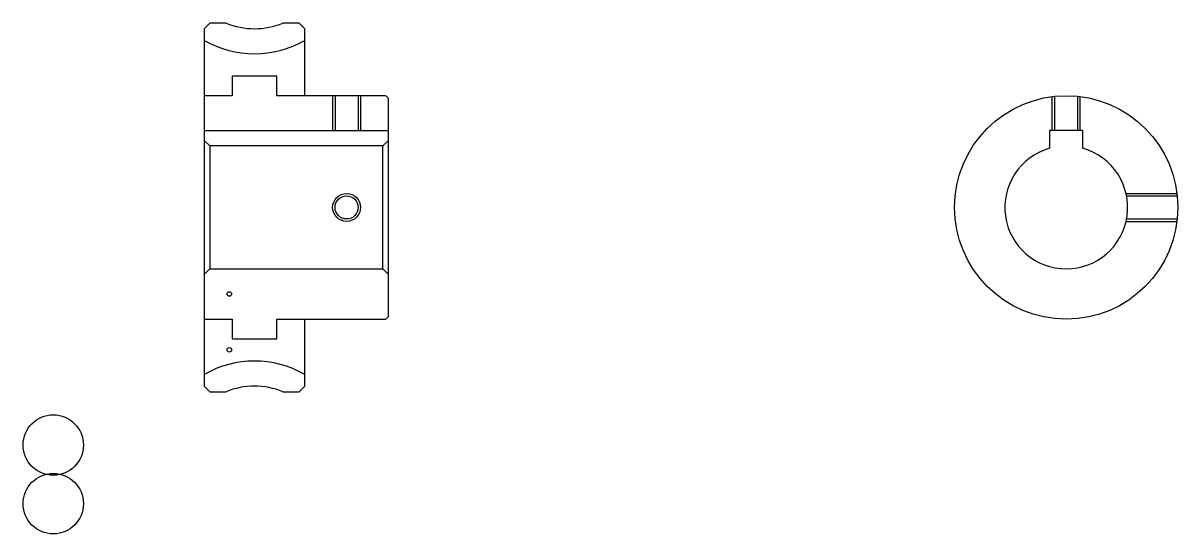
# Model space of a CAD drawing. Header units: metres. Extents: x 70 to 277, y 58 to 150.
import ezdxf

# ---------------------------------------------------------------- set-up
doc = ezdxf.new("R2010")
doc.units = ezdxf.units.M

msp = doc.modelspace()

# ---------------------------------------------------------------- linework, layer by layer
at = {"color": 4}
for p, q in [((102.740746, 130.614822), (135.740753, 130.614822)), ((135.740753, 128.814819), (134.740753, 127.814819)), ((102.740746, 104.814819), (103.740746, 105.814819)), ((135.740753, 104.814819), (134.740753, 105.814819))]:
    msp.add_line(p, q, dxfattribs=at)
for points in [[(106.641724, 149.814819), (103.740746, 149.814819), (102.740746, 148.814819), (102.740746, 104.814819)], [(120.740746, 136.814819), (120.740746, 148.814819), (119.740746, 149.814819), (116.839767, 149.814819)], [(120.740746, 136.814819), (115.740746, 136.814819), (115.740746, 140.314819), (107.740746, 140.314819), (107.740746, 136.814819), (102.740746, 136.814819)], [(120.740746, 96.814819), (135.240753, 96.814819), (135.740753, 97.314819), (135.740753, 136.314819), (135.240753, 136.814819), (120.740746, 136.814819)], [(125.740746, 136.814819), (125.740746, 130.614822)], [(126.175743, 136.814819), (126.175743, 130.614822)], [(130.30574, 136.814819), (130.30574, 130.614822)], [(130.740753, 136.814819), (130.740753, 130.614822)], [(254.629639, 130.614822), (254.629639, 136.657959)], [(255.064636, 130.614822), (255.064636, 136.707932)], [(259.194641, 130.614822), (259.194641, 136.707932)], [(259.629639, 130.614822), (259.629639, 136.657959)], [(260.129639, 127.397827), (260.129639, 130.614822), (254.129639, 130.614822), (254.129639, 127.397827)], [(102.740746, 128.814819), (103.740746, 127.814819), (103.740746, 105.814819), (134.740753, 105.814819), (134.740753, 127.814819), (103.740746, 127.814819)], [(267.841766, 119.314819), (276.972778, 119.314819)], [(267.934052, 118.879822), (277.022736, 118.879822)], [(267.841766, 114.314819), (276.972778, 114.314819)], [(267.934052, 114.749817), (277.022736, 114.749817)], [(102.740746, 104.814819), (102.740746, 84.814819), (103.740746, 83.814819), (106.641724, 83.814819)], [(102.740746, 96.814819), (107.740746, 96.814819), (107.740746, 93.314819), (115.740746, 93.314819), (115.740746, 96.814819), (120.740746, 96.814819)], [(116.839767, 83.814819), (119.740746, 83.814819), (120.740746, 84.814819), (120.740746, 96.814819)]]:
    msp.add_lwpolyline(points, dxfattribs=at)
for centre, radius in [((257.129639, 116.814819), 20), ((128.240753, 116.814819), 2.065)]:
    msp.add_circle(centre, radius, dxfattribs=at)
at = {"color": 7}
msp.add_circle((128.240753, 116.814819), 2.5, dxfattribs=at)
at = {"color": 5}
for centre, radius in [((107.240746, 101.314819), 0.405556), ((107.240746, 91.314819), 0.405556), ((75.703705, 74.277786), 5.407407), ((75.703705, 63.777782), 5.407407)]:
    msp.add_circle(centre, radius, dxfattribs=at)
at = {"color": 4}
for centre, radius, start, end in [((111.740746, 162.314819), 13.5, 247.80839416, 292.19160389), ((111.740746, 162.314819), 18, 239.99999955, 300.00000045), ((257.129639, 116.814819), 11, 105.82662089, 74.17337911), ((111.740746, 71.314819), 18, 59.99999955, 120.00000045), ((111.740746, 71.314819), 13.5, 67.80839611, 112.19160584)]:
    msp.add_arc(centre, radius, start, end, dxfattribs=at)

doc.saveas('drawing.dxf')
